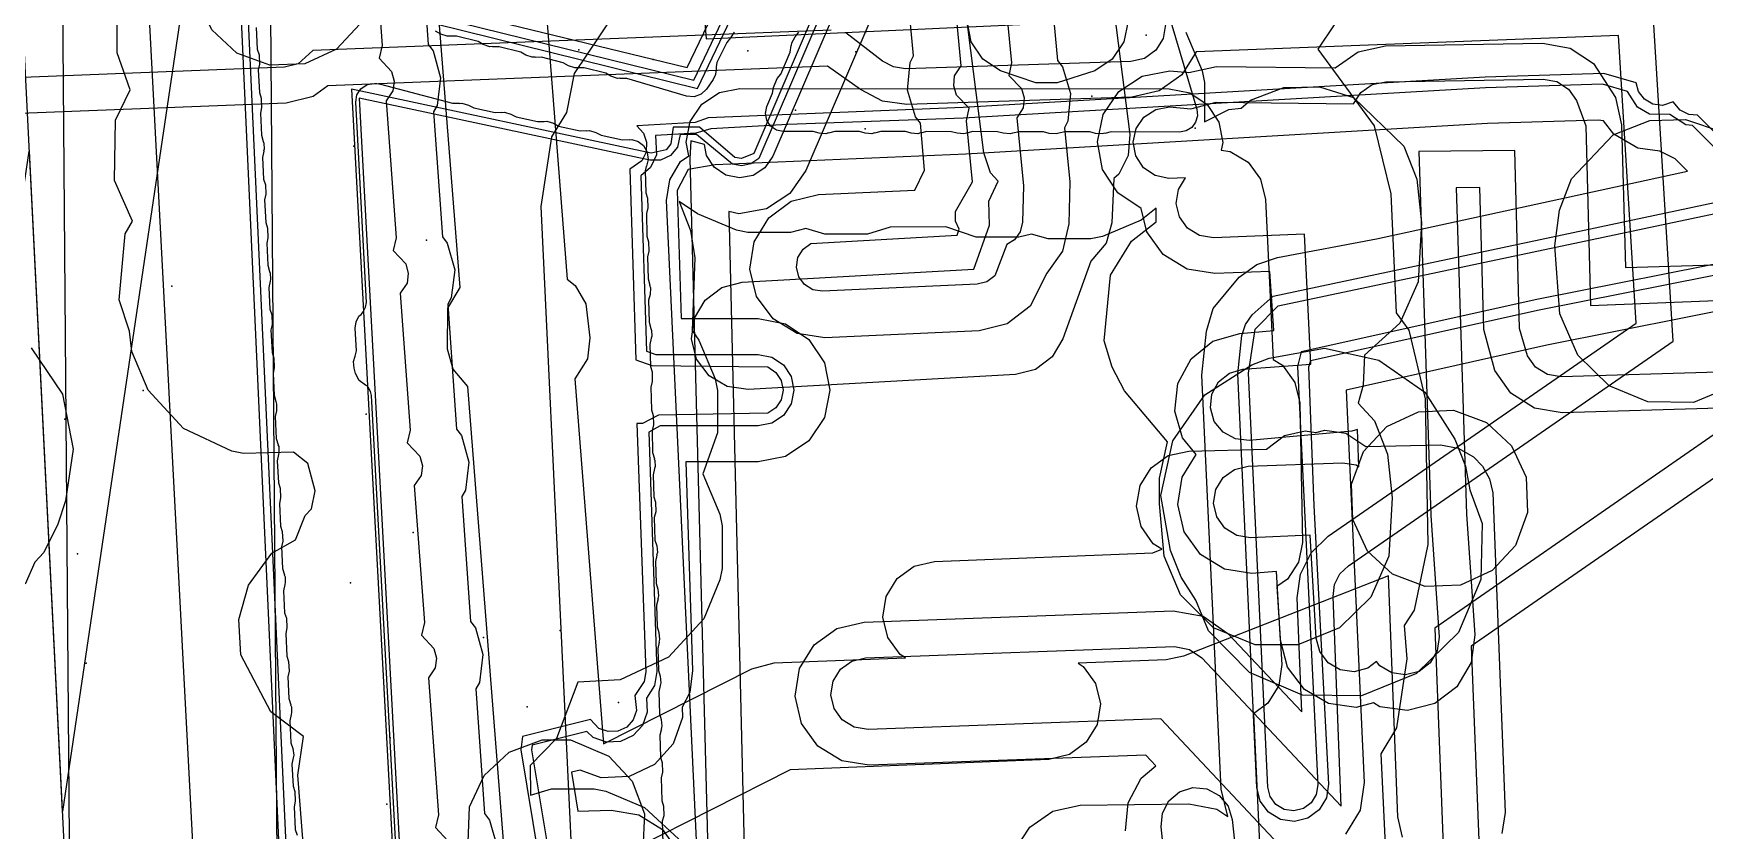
# Model space of a CAD drawing. Header units: metres. Extents: x -3943 to -3664, y 4962 to 6622.
# Drawn here: x -3871.39 to -3824.73, y 6127.74 to 6149.99 of the extents above; entities that cross this region are included whole.
import ezdxf

# ---------------------------------------------------------------- set-up
doc = ezdxf.new("R2010")
doc.units = ezdxf.units.M
for name, color, linetype in [('AI_GREENING_EXCLUSIONS', 1, 'Continuous'), ('AI_GREENING_LAWN', 82, 'Continuous'), ('AI_GREENING_REJECTED', 6, 'Continuous')]:
    doc.layers.add(name, color=color, linetype=linetype)

msp = doc.modelspace()

# ---------------------------------------------------------------- linework, layer by layer
at = {"layer": 'AI_GREENING_EXCLUSIONS'}
for points in [[(-3865.849, 6294.142), (-3864.477, 6112.147)], [(-3876.185, 6108.241), (-3870.611, 6109.159), (-3870.237, 6109.936), (-3870.897, 6193.069)], [(-3863.547, 6105.793), (-3865.58, 6150.374), (-3868.687, 6151.144), (-3868.955, 6151.277), (-3869.144, 6151.51), (-3869.218, 6151.8), (-3869.256, 6152.943), (-3869.217, 6153.197), (-3868.89, 6153.582), (-3868.388, 6153.646), (-3868.388, 6153.646), (-3865.709, 6152.982), (-3866.171, 6162.117), (-3869.545, 6164.179), (-3869.78, 6164.417), (-3869.878, 6164.737), (-3869.991, 6166.747), (-3869.828, 6167.236), (-3869.623, 6167.402), (-3869.11, 6167.462), (-3866.354, 6165.469), (-3867.676, 6187.632)], [(-3863.346, 6105.766), (-3865.387, 6150.533), (-3868.831, 6151.433), (-3869.018, 6151.807), (-3869.056, 6152.95), (-3868.937, 6153.291), (-3868.794, 6153.406), (-3868.436, 6153.452), (-3865.496, 6152.723), (-3865.496, 6152.723), (-3865.976, 6162.233), (-3869.44, 6164.35), (-3869.609, 6164.52), (-3869.679, 6164.748), (-3869.791, 6166.758), (-3869.766, 6166.944), (-3869.529, 6167.226), (-3869.162, 6167.269), (-3866.128, 6165.052), (-3867.476, 6187.643)], [(-3843.001, 6164.595), (-3840.775, 6147.175), (-3840.815, 6146.59), (-3841.077, 6146.066), (-3841.219, 6145.943), (-3841.276, 6144.702), (-3841.431, 6144.138), (-3841.865, 6143.633), (-3842.64, 6141.463), (-3842.939, 6140.963), (-3843.405, 6140.614), (-3843.969, 6140.469), (-3851.432, 6140.051), (-3852.012, 6140.132), (-3852.516, 6140.43), (-3852.868, 6140.897), (-3853.014, 6141.464), (-3852.932, 6142.044), (-3852.635, 6142.548), (-3852.167, 6142.9), (-3851.6, 6143.046), (-3845.131, 6143.409), (-3844.69, 6144.642), (-3844.707, 6145.307), (-3844.453, 6145.865), (-3844.661, 6146.104), (-3844.846, 6146.659), (-3845.786, 6154.072)], [(-3862.633, 6150.88), (-3852.84, 6148.453), (-3848.915, 6156.677)], [(-3862.439, 6151.038), (-3852.95, 6148.686), (-3849.122, 6156.709)], [(-3861.844, 6151.161), (-3853.129, 6149.04), (-3849.431, 6156.757)], [(-3847.125, 6156.33), (-3851.274, 6146.646), (-3851.615, 6146.499), (-3851.802, 6146.53), (-3852.791, 6147.377), (-3853.521, 6147.375), (-3853.585, 6146.911), (-3853.723, 6146.744), (-3854.134, 6146.65), (-3862.505, 6148.439), (-3860.152, 6104.819)], [(-3846.941, 6156.252), (-3851.132, 6146.505), (-3851.351, 6146.356), (-3851.61, 6146.299), (-3851.871, 6146.342), (-3852.868, 6147.176), (-3853.328, 6147.175), (-3853.407, 6146.819), (-3853.6, 6146.586), (-3853.874, 6146.457), (-3854.176, 6146.454), (-3862.292, 6148.188), (-3859.96, 6104.981)], [(-3846.655, 6156.08), (-3850.742, 6146.563), (-3850.963, 6146.242), (-3851.29, 6146.029), (-3851.674, 6145.958), (-3852.056, 6146.039), (-3852.377, 6146.26), (-3852.59, 6146.587), (-3852.647, 6146.896), (-3853.026, 6146.996), (-3853.063, 6146.502), (-3852.396, 6121.043)], [(-3845.736, 6155.686), (-3849.823, 6146.169), (-3850.265, 6145.526), (-3850.92, 6145.101), (-3851.687, 6144.958), (-3851.974, 6145.019), (-3851.397, 6121.069)], [(-3857.185, 6113.701), (-3859.258, 6140.133), (-3859.668, 6140.619), (-3859.826, 6141.182), (-3859.817, 6142.319), (-3859.475, 6142.898), (-3860.438, 6155.192)], [(-3857.315, 6153.734), (-3856.484, 6143.134), (-3856.256, 6142.957), (-3855.967, 6142.448), (-3855.848, 6141.494), (-3855.917, 6140.913), (-3856.266, 6140.352), (-3855.468, 6130.157), (-3851.324, 6132.256), (-3850.706, 6132.417), (-3847.039, 6132.563), (-3847.186, 6132.653), (-3847.53, 6133.126), (-3847.667, 6133.695), (-3847.576, 6134.273), (-3847.271, 6134.772), (-3846.797, 6135.117), (-3846.228, 6135.253), (-3840.128, 6135.496), (-3839.879, 6135.593), (-3840.122, 6135.747), (-3840.46, 6136.225), (-3840.589, 6136.796), (-3840.489, 6137.373), (-3840.176, 6137.867), (-3839.698, 6138.205), (-3839.127, 6138.334), (-3836.958, 6138.389), (-3836.451, 6138.772), (-3835.88, 6138.9), (-3835.579, 6138.848), (-3835.324, 6138.914), (-3834.745, 6138.831), (-3834.185, 6138.459), (-3832.097, 6138.511), (-3831.606, 6138.418), (-3831.179, 6138.174), (-3830.927, 6137.911), (-3830.73, 6137.557), (-3830.635, 6137.163), (-3830.293, 6128.237), (-3830.385, 6127.659)], [(-3861.932, 6153.481), (-3861.651, 6149.657), (-3861.734, 6149.299), (-3861.386, 6148.928), (-3861.313, 6148.664), (-3861.347, 6148.393), (-3861.538, 6148.111), (-3861.258, 6144.287), (-3861.341, 6143.929), (-3860.992, 6143.558), (-3860.919, 6143.294), (-3860.953, 6143.023), (-3861.144, 6142.741), (-3860.864, 6138.917), (-3860.947, 6138.559), (-3860.598, 6138.188), (-3860.526, 6137.924), (-3860.559, 6137.653), (-3860.751, 6137.371), (-3860.47, 6133.547), (-3860.553, 6133.189), (-3860.205, 6132.818), (-3860.132, 6132.554), (-3860.165, 6132.283), (-3860.357, 6132.001), (-3860.077, 6128.177), (-3860.16, 6127.819), (-3859.811, 6127.448)], [(-3860.606, 6153.178), (-3860.363, 6149.689), (-3860.224, 6149.512), (-3860.016, 6148.759), (-3860.112, 6147.985), (-3860.212, 6147.808), (-3859.969, 6144.319), (-3859.831, 6144.142), (-3859.623, 6143.389), (-3859.719, 6142.615), (-3859.819, 6142.438), (-3859.575, 6138.949), (-3859.437, 6138.772), (-3859.229, 6138.019), (-3859.325, 6137.245), (-3859.425, 6137.068), (-3859.182, 6133.579), (-3859.043, 6133.402), (-3858.835, 6132.649), (-3858.931, 6131.875), (-3859.031, 6131.698), (-3858.788, 6128.209), (-3858.649, 6128.032), (-3858.442, 6127.279)], [(-3843.117, 6152.734), (-3842.793, 6149.239), (-3842.65, 6149.064), (-3842.425, 6148.317), (-3842.504, 6147.54), (-3842.6, 6147.362), (-3842.449, 6145.852), (-3842.475, 6144.675), (-3842.654, 6143.916), (-3843.093, 6143.305), (-3843.557, 6142.38), (-3844.198, 6141.888), (-3844.981, 6141.69), (-3849.292, 6141.499), (-3850.064, 6141.617), (-3850.731, 6142.022), (-3851.193, 6142.651), (-3851.379, 6143.408), (-3851.261, 6144.18), (-3850.856, 6144.847), (-3850.227, 6145.309), (-3849.47, 6145.495), (-3846.776, 6145.614), (-3846.504, 6146.176), (-3846.618, 6147.489), (-3846.618, 6147.489), (-3846.761, 6147.663), (-3846.985, 6148.41), (-3846.907, 6149.187), (-3846.811, 6149.366), (-3847.135, 6152.861)], [(-3844.449, 6153.007), (-3844.08, 6149.177), (-3844.155, 6148.817), (-3843.798, 6148.454), (-3843.719, 6148.192), (-3843.747, 6147.921), (-3843.932, 6147.634), (-3843.744, 6145.739), (-3843.774, 6144.721), (-3843.837, 6144.455), (-3843.997, 6144.233), (-3844.204, 6144.105), (-3844.54, 6143.23), (-3844.765, 6143.058), (-3845.039, 6142.989), (-3849.35, 6142.798), (-3849.62, 6142.839), (-3849.854, 6142.981), (-3850.015, 6143.201), (-3850.08, 6143.466), (-3850.039, 6143.736), (-3849.897, 6143.97), (-3849.677, 6144.131), (-3845.59, 6144.366), (-3845.539, 6144.526), (-3845.636, 6144.751), (-3845.636, 6144.751), (-3845.639, 6145.024), (-3845.167, 6145.848), (-3845.33, 6147.55), (-3845.256, 6147.91), (-3845.613, 6148.273), (-3845.691, 6148.535), (-3845.664, 6148.807), (-3845.479, 6149.093), (-3845.847, 6152.922)], [(-3852.769, 6151.9), (-3852.603, 6149.841), (-3843.434, 6150.264)], [(-3834.578, 6150.975), (-3835.524, 6149.558), (-3833.954, 6147.412), (-3833.485, 6145.518), (-3833.335, 6142.194), (-3832.982, 6141.709), (-3832.531, 6139.795), (-3832.453, 6135.729), (-3832.831, 6133.891), (-3833.115, 6133.459), (-3833.034, 6132.532), (-3833.325, 6130.603), (-3833.762, 6129.879), (-3833.563, 6125.579)], [(-3863.857, 6127.382), (-3864.002, 6129.282), (-3863.841, 6130.366), (-3864.755, 6131.056), (-3865.597, 6132.641), (-3865.651, 6133.634), (-3865.378, 6134.591), (-3864.727, 6135.486), (-3864.069, 6135.853), (-3863.8, 6136.534), (-3863.622, 6136.722), (-3863.519, 6137.225), (-3863.722, 6137.988), (-3864.122, 6138.307), (-3865.525, 6138.264), (-3865.847, 6138.329), (-3867.194, 6138.959), (-3868.182, 6140.033), (-3868.635, 6141.117), (-3868.7, 6141.677), (-3868.99, 6142.554), (-3868.823, 6144.396), (-3868.617, 6144.753), (-3869.12, 6145.891), (-3869.092, 6147.576), (-3868.689, 6148.415), (-3869.052, 6149.451), (-3869.052, 6150.638)], [(-3856.114, 6121.971), (-3857.205, 6145.163), (-3856.911, 6147.105), (-3856.496, 6147.787), (-3856.279, 6148.876), (-3855.193, 6150.497)], [(-3834.751, 6125.369), (-3839.908, 6130.857), (-3848.083, 6130.561), (-3848.468, 6130.624), (-3848.801, 6130.829), (-3849.029, 6131.145), (-3849.119, 6131.525), (-3849.056, 6131.91), (-3848.852, 6132.242), (-3848.535, 6132.47), (-3848.155, 6132.56), (-3839.526, 6132.872), (-3839.109, 6132.797), (-3838.761, 6132.557), (-3834.87, 6128.416), (-3835.097, 6134.272), (-3835.055, 6134.603), (-3834.906, 6134.901), (-3834.667, 6135.133), (-3825.605, 6141.404), (-3826.179, 6150.848)], [(-3849.109, 6150.081), (-3863.588, 6149.517), (-3863.993, 6149.142), (-3864.372, 6149.051), (-3879.469, 6148.461)], [(-3839.206, 6150.031), (-3838.752, 6148.948), (-3838.687, 6148.625), (-3838.687, 6147.53), (-3838.008, 6147.87), (-3837.663, 6147.906), (-3837.406, 6148.13), (-3836.475, 6148.48), (-3835.481, 6148.507), (-3834.532, 6148.207), (-3833.121, 6146.85), (-3832.76, 6145.921), (-3832.627, 6144.704), (-3832.726, 6143.055), (-3833.234, 6141.906), (-3834.224, 6141.007), (-3834.261, 6140.174), (-3834.399, 6139.672), (-3833.943, 6139.175), (-3833.582, 6138.246), (-3833.449, 6137.029), (-3833.543, 6135.403), (-3834.041, 6134.252), (-3834.918, 6133.397), (-3836.083, 6132.927), (-3837.271, 6132.927), (-3838.436, 6133.397), (-3839.358, 6134.319), (-3839.811, 6135.403), (-3839.944, 6136.856), (-3839.943, 6137.574), (-3839.721, 6138.593), (-3840.925, 6140.019), (-3841.266, 6140.672), (-3841.488, 6141.409), (-3841.314, 6143.249), (-3840.731, 6144.191), (-3840.037, 6144.736), (-3840.041, 6145.111), (-3840.457, 6144.781), (-3841.54, 6144.328), (-3841.863, 6144.263), (-3843.05, 6144.263), (-3843.516, 6144.388), (-3843.874, 6144.308), (-3845.061, 6144.308), (-3845.907, 6144.592), (-3847.461, 6144.588), (-3848.099, 6144.39), (-3849.287, 6144.39), (-3849.823, 6144.545), (-3850.25, 6144.436), (-3851.438, 6144.436), (-3851.76, 6144.501), (-3852.843, 6144.954), (-3853.353, 6145.305), (-3853.042, 6144.494), (-3852.921, 6143.724), (-3852.993, 6141.701), (-3852.808, 6141.431), (-3852.355, 6140.348), (-3852.29, 6140.025), (-3852.29, 6138.838), (-3852.699, 6137.693), (-3852.217, 6136.567), (-3852.152, 6136.244), (-3852.152, 6135.057), (-3852.217, 6134.734), (-3852.671, 6133.651), (-3853.658, 6132.577), (-3855.005, 6131.947), (-3856.186, 6131.881), (-3856.783, 6130.311), (-3857.517, 6129.555), (-3857.51, 6128.721), (-3856.917, 6128.899), (-3855.73, 6128.899), (-3855.407, 6128.834), (-3854.324, 6128.381), (-3853.25, 6127.393)], [(-3839.778, 6150.242), (-3839.842, 6149.857), (-3840.048, 6149.525), (-3840.365, 6149.298), (-3840.745, 6149.21), (-3847.033, 6149.01), (-3847.373, 6149.058), (-3847.677, 6149.219), (-3848.7, 6150.011)], [(-3840.895, 6127.732), (-3840.824, 6128.509), (-3840.461, 6129.2), (-3840.047, 6129.544), (-3840.325, 6129.841), (-3848.047, 6129.562), (-3848.818, 6129.687), (-3849.482, 6130.096), (-3849.938, 6130.729), (-3850.118, 6131.489), (-3849.994, 6132.259), (-3849.584, 6132.923), (-3848.951, 6133.38), (-3848.192, 6133.559), (-3839.562, 6133.871), (-3838.729, 6133.722), (-3838.032, 6133.242), (-3835.973, 6131.05), (-3836.097, 6134.233), (-3836.011, 6134.894), (-3835.713, 6135.49), (-3835.236, 6135.956), (-3826.638, 6141.906), (-3827.125, 6149.938), (-3838.922, 6149.478), (-3839.319, 6148.841), (-3839.953, 6148.387), (-3840.714, 6148.211), (-3847.001, 6148.011), (-3847.682, 6148.107), (-3848.29, 6148.428), (-3849.21, 6149.076), (-3863.163, 6148.532), (-3863.574, 6148.233), (-3864.333, 6148.051), (-3879.43, 6147.462)], [(-3824.314, 6139.535), (-3828.701, 6139.405), (-3829.471, 6139.535), (-3830.132, 6139.949), (-3830.584, 6140.585), (-3830.891, 6141.726), (-3830.997, 6145.69), (-3831.664, 6145.679), (-3831.373, 6136.567), (-3831.136, 6133.199), (-3831.243, 6132.426), (-3831.638, 6131.753), (-3832.261, 6131.282), (-3833.016, 6131.086), (-3833.789, 6131.193), (-3833.971, 6131.3), (-3834.45, 6131.175), (-3835.223, 6131.281), (-3835.897, 6131.675), (-3836.368, 6132.296), (-3836.566, 6133.051), (-3836.682, 6134.973), (-3837.363, 6134.912), (-3838.134, 6135.037), (-3838.798, 6135.446), (-3839.255, 6136.079), (-3839.435, 6136.838), (-3839.31, 6137.609), (-3838.925, 6138.233), (-3839.301, 6138.7), (-3839.52, 6139.449), (-3839.436, 6140.224), (-3839.062, 6140.909), (-3838.454, 6141.399), (-3837.705, 6141.618), (-3836.754, 6141.703), (-3836.862, 6143.348), (-3838.402, 6143.289), (-3839.173, 6143.411), (-3839.838, 6143.819), (-3840.297, 6144.451), (-3840.297, 6144.451), (-3840.453, 6145.105), (-3841.104, 6145.545), (-3841.532, 6146.198), (-3841.677, 6146.965), (-3841.518, 6147.729), (-3841.078, 6148.374), (-3840.425, 6148.801), (-3839.659, 6148.946), (-3839.129, 6148.906), (-3838.35, 6149.072), (-3835.045, 6149.032), (-3835.042, 6149.037), (-3834.4, 6149.481), (-3833.637, 6149.646), (-3829.249, 6149.72), (-3828.481, 6149.581), (-3827.825, 6149.158), (-3827.214, 6148.203), (-3827.042, 6147.441), (-3826.936, 6143.459), (-3824.431, 6143.533)], [(-3823.629, 6146.412), (-3824.921, 6147.711), (-3825.165, 6147.73), (-3825.409, 6147.853), (-3825.598, 6148.082), (-3825.896, 6147.985), (-3826.166, 6148.021), (-3826.403, 6148.158), (-3826.569, 6148.375), (-3826.634, 6148.618), (-3827.538, 6148.878), (-3830.856, 6148.775), (-3845.431, 6147.924), (-3852.546, 6147.642), (-3852.905, 6147.506), (-3854.538, 6147.417), (-3854.355, 6147.212), (-3854.265, 6146.954), (-3854.281, 6146.682), (-3854.4, 6146.436), (-3854.735, 6146.209), (-3854.564, 6140.88), (-3854.124, 6140.723), (-3850.883, 6140.681), (-3850.656, 6140.529), (-3850.504, 6140.302), (-3850.451, 6140.034), (-3850.504, 6139.766), (-3850.656, 6139.539), (-3850.883, 6139.387), (-3853.934, 6139.334), (-3854.382, 6139.1), (-3854.539, 6139.1), (-3854.284, 6132.167), (-3854.329, 6131.898), (-3854.595, 6131.509), (-3854.545, 6131.087), (-3854.637, 6130.83), (-3854.821, 6130.628), (-3855.068, 6130.512), (-3855.341, 6130.499), (-3855.598, 6130.591), (-3855.829, 6130.838), (-3857.728, 6130.366), (-3857.781, 6129.989), (-3857.273, 6126.949)], [(-3824.343, 6140.534), (-3828.731, 6140.405), (-3829.115, 6140.47), (-3829.446, 6140.677), (-3829.672, 6140.995), (-3829.892, 6141.752), (-3830.024, 6146.727), (-3832.703, 6146.694), (-3832.372, 6136.53), (-3832.134, 6133.14), (-3832.188, 6132.754), (-3832.385, 6132.418), (-3832.696, 6132.182), (-3833.074, 6132.084), (-3833.461, 6132.138), (-3833.797, 6132.335), (-3833.889, 6132.457), (-3834.132, 6132.272), (-3834.51, 6132.173), (-3834.896, 6132.226), (-3835.233, 6132.423), (-3835.469, 6132.734), (-3835.568, 6133.111), (-3835.741, 6135.987), (-3837.4, 6135.912), (-3837.785, 6135.974), (-3838.117, 6136.179), (-3838.345, 6136.495), (-3838.435, 6136.875), (-3838.373, 6137.26), (-3838.168, 6137.592), (-3837.852, 6137.82), (-3837.472, 6137.91), (-3837.472, 6137.91), (-3834.836, 6138.006), (-3834.457, 6137.946), (-3834.375, 6137.897), (-3834.414, 6138.932), (-3834.577, 6138.885), (-3837.439, 6138.63), (-3837.827, 6138.672), (-3838.17, 6138.859), (-3838.414, 6139.163), (-3838.524, 6139.537), (-3838.482, 6139.925), (-3838.295, 6140.268), (-3837.991, 6140.512), (-3837.617, 6140.622), (-3835.716, 6140.758), (-3835.899, 6144.386), (-3838.441, 6144.288), (-3838.827, 6144.349), (-3839.159, 6144.553), (-3839.388, 6144.869), (-3839.479, 6145.248), (-3839.418, 6145.634), (-3839.214, 6145.966), (-3839.686, 6145.947), (-3840.068, 6146.026), (-3840.391, 6146.246), (-3840.605, 6146.572), (-3840.677, 6146.956), (-3840.597, 6147.338), (-3840.378, 6147.66), (-3840.051, 6147.874), (-3839.668, 6147.946), (-3839.067, 6147.891), (-3838.362, 6148.072), (-3834.526, 6148.026), (-3834.323, 6148.342), (-3834.002, 6148.564), (-3833.621, 6148.646), (-3829.232, 6148.72), (-3828.848, 6148.65), (-3828.52, 6148.439), (-3828.298, 6148.118), (-3828.041, 6147.415), (-3827.908, 6142.399), (-3824.402, 6142.533)], [(-3823.842, 6146.2), (-3825.062, 6147.426), (-3825.246, 6147.441), (-3825.694, 6147.735), (-3826.263, 6147.737), (-3826.601, 6147.933), (-3826.873, 6148.375), (-3827.575, 6148.577), (-3830.84, 6148.476), (-3845.417, 6147.625), (-3850.325, 6147.451), (-3852.476, 6147.334), (-3852.888, 6147.207), (-3854.02, 6147.144), (-3853.991, 6146.606), (-3854.161, 6146.255), (-3854.429, 6146.017), (-3854.272, 6141.127), (-3854.004, 6141.026), (-3851.151, 6141.034), (-3850.768, 6140.958), (-3850.444, 6140.741), (-3850.227, 6140.416), (-3850.151, 6140.034), (-3850.227, 6139.651), (-3850.444, 6139.327), (-3850.768, 6139.11), (-3851.151, 6139.034), (-3853.885, 6139.034), (-3854.199, 6138.858), (-3853.984, 6132.177), (-3854.048, 6131.792), (-3854.268, 6131.438), (-3854.248, 6131.042), (-3854.38, 6130.675), (-3854.643, 6130.387), (-3854.996, 6130.22), (-3855.385, 6130.202), (-3855.753, 6130.334), (-3855.937, 6130.502), (-3857.459, 6130.124), (-3857.477, 6129.993), (-3857.02, 6127.256)], [(-3852.552, 6120.723), (-3853.709, 6145.328), (-3853.621, 6145.91), (-3853.315, 6146.414), (-3853.086, 6146.58), (-3853.161, 6146.959), (-3853.046, 6147.533), (-3852.721, 6148.02), (-3852.234, 6148.344), (-3851.66, 6148.458), (-3839.676, 6148.446), (-3839.102, 6148.332), (-3838.615, 6148.006), (-3838.291, 6147.519), (-3838.177, 6146.945), (-3838.219, 6146.735), (-3837.971, 6146.698), (-3837.47, 6146.396), (-3837.122, 6145.925), (-3836.982, 6145.356), (-3836.775, 6140.889), (-3836.511, 6140.728), (-3836.164, 6140.251), (-3836.029, 6139.677), (-3835.952, 6135.779), (-3836.066, 6135.228), (-3836.375, 6134.757), (-3836.672, 6134.548), (-3836.53, 6132.37), (-3836.617, 6131.791), (-3836.92, 6131.29), (-3837.317, 6130.997), (-3837.001, 6124.158)], [(-3843.989, 6127.181), (-3843.565, 6127.836), (-3842.922, 6128.279), (-3842.159, 6128.443), (-3839.125, 6128.486), (-3838.342, 6128.339), (-3838.034, 6128.134), (-3838.223, 6128.893), (-3838.761, 6140.448), (-3838.634, 6141.683), (-3838.445, 6142.312), (-3837.72, 6143.186), (-3837.228, 6143.546), (-3836.651, 6143.74), (-3833.885, 6144.26), (-3825.198, 6146.145), (-3825.542, 6146.491), (-3825.972, 6146.71), (-3826.585, 6146.791), (-3827.261, 6147.182), (-3827.549, 6147.557), (-3827.7, 6147.572), (-3830.786, 6147.477), (-3845.35, 6146.627), (-3852.352, 6146.323), (-3853.101, 6146.193), (-3853.415, 6145.606), (-3853.3, 6142.034), (-3851.151, 6142.034), (-3850.385, 6141.882), (-3849.737, 6141.448), (-3849.303, 6140.799), (-3849.151, 6140.034), (-3849.303, 6139.268), (-3849.737, 6138.62), (-3850.385, 6138.186), (-3851.151, 6138.034), (-3853.172, 6138.034), (-3852.985, 6132.209), (-3853.062, 6131.59), (-3853.273, 6131.181), (-3853.259, 6130.894), (-3853.523, 6130.159), (-3854.049, 6129.582), (-3854.755, 6129.25), (-3855.534, 6129.213), (-3856.123, 6129.425), (-3856.359, 6129.366), (-3856.186, 6128.282), (-3855.257, 6128.31), (-3854.487, 6128.181), (-3853.825, 6127.768), (-3853.372, 6127.132)], [(-3823.434, 6143.443), (-3829.342, 6142.272), (-3835.726, 6140.856), (-3835.786, 6140.678), (-3835.638, 6136.816), (-3835.226, 6129.032), (-3835.284, 6128.647), (-3835.486, 6128.312), (-3835.8, 6128.081), (-3836.178, 6127.987), (-3836.564, 6128.045), (-3836.898, 6128.247), (-3837.13, 6128.561), (-3837.224, 6128.939), (-3837.762, 6140.494), (-3837.642, 6141.556), (-3837.547, 6141.87), (-3837.356, 6142.137), (-3837.356, 6142.137), (-3836.768, 6142.658), (-3823.833, 6145.403)], [(-3823.494, 6143.737), (-3829.405, 6142.565), (-3835.986, 6141.102), (-3836.092, 6140.69), (-3835.526, 6129.018), (-3835.566, 6128.748), (-3835.707, 6128.515), (-3835.927, 6128.352), (-3836.192, 6128.287), (-3836.462, 6128.327), (-3836.696, 6128.469), (-3836.858, 6128.688), (-3836.924, 6128.953), (-3837.462, 6140.508), (-3837.278, 6141.738), (-3836.63, 6142.391), (-3823.773, 6145.109)], [(-3823.234, 6142.463), (-3829.131, 6141.294), (-3834.737, 6140.036), (-3834.227, 6129.079), (-3834.344, 6128.307), (-3834.747, 6127.639)], [(-3871.446, 6141.215), (-3870.578, 6139.918), (-3870.274, 6138.387), (-3870.495, 6136.946), (-3870.707, 6136.291), (-3871.1, 6135.501), (-3871.349, 6135.234), (-3871.621, 6134.621)], [(-3823.178, 6139.679), (-3832.261, 6133.393), (-3831.798, 6121.487)], [(-3822.609, 6138.857), (-3831.241, 6132.883), (-3830.984, 6126.286)], [(-3833.155, 6127.554), (-3833.29, 6128.124), (-3833.546, 6134.846), (-3839.271, 6132.61), (-3839.757, 6132.508), (-3842.22, 6132.41), (-3842.073, 6132.321), (-3841.729, 6131.847), (-3841.592, 6131.278), (-3841.683, 6130.7), (-3841.989, 6130.201), (-3842.462, 6129.857), (-3843.031, 6129.72), (-3850.26, 6129.432), (-3854.591, 6127.238)], [(-3859.248, 6127.411), (-3859.209, 6128.397), (-3858.8, 6129.279), (-3858.101, 6129.926), (-3857.184, 6130.267), (-3856.392, 6130.267), (-3855.316, 6129.819), (-3854.669, 6129.12), (-3854.328, 6128.203), (-3854.367, 6127.217)], [(-3839.299, 6122.123), (-3839.901, 6127.837), (-3839.865, 6128.225), (-3839.683, 6128.571), (-3839.383, 6128.82), (-3839.011, 6128.936), (-3838.622, 6128.9), (-3838.277, 6128.719), (-3838.027, 6128.419), (-3837.912, 6128.046), (-3837.593, 6125.021)]]:
    msp.add_lwpolyline(points, dxfattribs=at)
for points in [[(-3832.63, 6170.226), (-3865.587, 6161.895), (-3870.573, 6128.27), (-3872.178, 6160.229), (-3872.579, 6168.219), (-3832.63, 6170.226)], [(-3863.998, 6154.024), (-3863.081, 6153.683), (-3862.382, 6153.036), (-3861.973, 6152.154), (-3861.934, 6151.168), (-3862.275, 6150.251), (-3862.922, 6149.552), (-3863.804, 6149.143), (-3864.79, 6149.104), (-3865.707, 6149.445), (-3866.406, 6150.092), (-3866.815, 6150.974), (-3866.854, 6151.96), (-3866.513, 6152.877), (-3865.866, 6153.576), (-3864.984, 6153.985), (-3863.998, 6154.024)], [(-3844.388, 6151.723), (-3843.394, 6152.053), (-3842.703, 6152.034), (-3841.749, 6151.723), (-3841.262, 6151.398), (-3840.937, 6150.911), (-3840.823, 6150.337), (-3840.937, 6149.763), (-3841.262, 6149.276), (-3841.749, 6148.951), (-3842.8, 6148.613), (-3843.394, 6148.613), (-3844.388, 6148.951), (-3844.875, 6149.276), (-3845.2, 6149.763), (-3845.314, 6150.337), (-3845.2, 6150.911), (-3844.875, 6151.398), (-3844.388, 6151.723)], [(-3824.207, 6147.241), (-3822.983, 6146.082), (-3822.597, 6145.226), (-3822.442, 6144.507), (-3822.403, 6143.79), (-3822.48, 6142.245), (-3822.95, 6141.08), (-3823.805, 6140.203), (-3825.037, 6139.688), (-3826.306, 6139.705), (-3827.39, 6140.158), (-3828.267, 6141.013), (-3828.765, 6142.164), (-3828.91, 6144.064), (-3828.78, 6145.062), (-3828.441, 6145.937), (-3827.281, 6147.159), (-3826.251, 6147.566), (-3825.257, 6147.593), (-3824.207, 6147.241)], [(-3876.499, 6113.086), (-3871.504, 6146.711), (-3869.87, 6114.002), (-3869.801, 6114.429), (-3869.508, 6106.761), (-3861.518, 6107.16), (-3829.558, 6108.757), (-3862.517, 6100.435), (-3866.364, 6074.531), (-3828.301, 6075.988), (-3861.355, 6068.051), (-3866.742, 6034.488), (-3867.966, 6066.464), (-3868.272, 6074.458), (-3908.243, 6072.929), (-3875.188, 6080.865), (-3871.044, 6106.684), (-3877.498, 6106.361), (-3909.458, 6104.764), (-3876.499, 6113.086)], [(-3839.573, 6138.622), (-3838.681, 6139.902), (-3837.366, 6140.743), (-3836.878, 6140.929), (-3835.342, 6141.203), (-3833.817, 6140.869), (-3832.537, 6139.976), (-3831.696, 6138.662), (-3831.402, 6137.911), (-3831.284, 6137.249), (-3830.933, 6136.31), (-3830.97, 6134.745), (-3831.599, 6133.27), (-3832.767, 6132.118), (-3834.308, 6131.498), (-3835.952, 6131.521), (-3837.427, 6132.15), (-3838.579, 6133.318), (-3838.929, 6134.17), (-3839.341, 6134.814), (-3839.634, 6135.561), (-3839.908, 6137.097), (-3839.573, 6138.622)], [(-3831.731, 6139.471), (-3830.814, 6139.13), (-3830.115, 6138.483), (-3829.706, 6137.601), (-3829.667, 6136.615), (-3830.008, 6135.698), (-3830.655, 6134.999), (-3831.537, 6134.59), (-3832.523, 6134.551), (-3833.44, 6134.892), (-3834.139, 6135.539), (-3834.548, 6136.421), (-3834.587, 6137.407), (-3834.246, 6138.324), (-3833.599, 6139.023), (-3832.717, 6139.432), (-3831.731, 6139.471)]]:
    msp.add_lwpolyline(points, close=True, dxfattribs=at)
at = {"layer": 'AI_GREENING_LAWN'}
for points in [[(-3840.195, 6152.24), (-3838.904, 6147.882), (-3838.885, 6147.698), (-3838.935, 6147.52), (-3839.046, 6147.371), (-3839.203, 6147.274), (-3839.385, 6147.24), (-3841.294, 6147.248), (-3841.471, 6147.204), (-3841.473, 6147.21), (-3841.546, 6147.187), (-3841.735, 6147.203), (-3841.894, 6147.247), (-3842.58, 6147.249), (-3842.757, 6147.205), (-3842.759, 6147.211), (-3842.832, 6147.188), (-3843.021, 6147.204), (-3843.18, 6147.249), (-3843.866, 6147.25), (-3844.043, 6147.206), (-3844.045, 6147.212), (-3844.118, 6147.19), (-3844.307, 6147.205), (-3844.466, 6147.25), (-3845.152, 6147.252), (-3845.329, 6147.207), (-3845.331, 6147.214), (-3845.404, 6147.191), (-3845.593, 6147.206), (-3845.752, 6147.251), (-3846.438, 6147.253), (-3846.615, 6147.209), (-3846.617, 6147.215), (-3846.69, 6147.192), (-3846.879, 6147.208), (-3847.038, 6147.252), (-3847.724, 6147.254), (-3847.901, 6147.21), (-3847.903, 6147.216), (-3847.976, 6147.193), (-3848.165, 6147.209), (-3848.324, 6147.253), (-3849.01, 6147.255), (-3849.187, 6147.211), (-3849.189, 6147.217), (-3849.262, 6147.195), (-3849.451, 6147.21), (-3849.611, 6147.255), (-3850.45, 6147.257), (-3850.642, 6147.296), (-3850.805, 6147.405), (-3850.913, 6147.569), (-3850.949, 6147.762), (-3850.908, 6147.954), (-3850.748, 6148.328), (-3850.726, 6148.487), (-3850.62, 6148.734), (-3850.52, 6148.859), (-3850.254, 6149.475), (-3850.225, 6149.655), (-3850.218, 6149.654), (-3850.21, 6149.731), (-3850.121, 6149.899), (-3850.121, 6149.899), (-3850.018, 6150.027)], [(-3865.903, 6107.741), (-3868.163, 6150.762)], [(-3865.168, 6150.163), (-3865.137, 6149.552), (-3865.086, 6149.4), (-3865.073, 6149.132), (-3865.109, 6148.976), (-3865.078, 6148.342), (-3865.027, 6148.19), (-3865.015, 6147.922), (-3865.05, 6147.766), (-3865.021, 6147.155), (-3864.969, 6146.981), (-3864.971, 6146.98), (-3864.95, 6146.928), (-3864.943, 6146.765), (-3864.958, 6146.711), (-3864.955, 6146.711), (-3864.991, 6146.532), (-3864.96, 6145.922), (-3864.91, 6145.77), (-3864.897, 6145.502), (-3864.932, 6145.345), (-3864.901, 6144.712), (-3864.851, 6144.559), (-3864.838, 6144.291), (-3864.873, 6144.135), (-3864.845, 6143.525), (-3864.792, 6143.35), (-3864.794, 6143.349), (-3864.774, 6143.298), (-3864.766, 6143.134), (-3864.781, 6143.081), (-3864.779, 6143.08), (-3864.815, 6142.901), (-3864.784, 6142.291), (-3864.733, 6142.139), (-3864.72, 6141.871), (-3864.755, 6141.714), (-3864.725, 6141.081), (-3864.674, 6140.928), (-3864.661, 6140.661), (-3864.697, 6140.504), (-3864.668, 6139.894), (-3864.615, 6139.719), (-3864.622, 6139.717), (-3864.595, 6139.645), (-3864.601, 6139.455), (-3864.638, 6139.294), (-3864.609, 6138.684), (-3864.556, 6138.509), (-3864.559, 6138.508), (-3864.538, 6138.457), (-3864.53, 6138.293), (-3864.546, 6138.24), (-3864.543, 6138.239), (-3864.579, 6138.06), (-3864.548, 6137.45), (-3864.498, 6137.298), (-3864.485, 6137.03), (-3864.52, 6136.873), (-3864.489, 6136.24), (-3864.439, 6136.087), (-3864.426, 6135.82), (-3864.461, 6135.663), (-3864.433, 6135.053), (-3864.38, 6134.878), (-3864.382, 6134.878), (-3864.362, 6134.826), (-3864.354, 6134.663), (-3864.369, 6134.609), (-3864.367, 6134.609), (-3864.402, 6134.43), (-3864.372, 6133.819), (-3864.321, 6133.667), (-3864.308, 6133.4), (-3864.343, 6133.243), (-3864.313, 6132.609), (-3864.262, 6132.457), (-3864.249, 6132.189), (-3864.285, 6132.033), (-3864.256, 6131.422), (-3864.203, 6131.248), (-3864.206, 6131.247), (-3864.185, 6131.195), (-3864.177, 6131.032), (-3864.193, 6130.979), (-3864.19, 6130.978), (-3864.226, 6130.799), (-3864.195, 6130.189), (-3864.143, 6130.032), (-3864.119, 6129.843), (-3864.138, 6129.769), (-3864.132, 6129.768), (-3864.168, 6129.589), (-3864.137, 6128.979), (-3864.087, 6128.826), (-3864.074, 6128.559), (-3864.109, 6128.402), (-3864.079, 6127.769), (-3864.027, 6127.611)], [(-3851.823, 6150.032), (-3851.919, 6149.868), (-3852.028, 6149.744), (-3852.3, 6149.183), (-3852.324, 6149.064), (-3852.321, 6149.012), (-3852.341, 6148.851), (-3852.41, 6148.705), (-3852.596, 6148.437), (-3852.746, 6148.295), (-3852.942, 6148.226), (-3853.148, 6148.242), (-3854.817, 6148.734), (-3855.014, 6148.737), (-3855.014, 6148.743), (-3855.081, 6148.739), (-3855.261, 6148.8), (-3855.405, 6148.881), (-3856.01, 6149.032), (-3856.192, 6149.032), (-3856.192, 6149.038), (-3856.269, 6149.034), (-3856.449, 6149.094), (-3856.593, 6149.176), (-3857.198, 6149.327), (-3857.38, 6149.326), (-3857.381, 6149.333), (-3857.457, 6149.328), (-3857.637, 6149.389), (-3857.781, 6149.47), (-3858.386, 6149.621), (-3858.569, 6149.621), (-3858.569, 6149.627), (-3858.645, 6149.623), (-3858.826, 6149.683), (-3858.969, 6149.765), (-3859.574, 6149.916), (-3859.757, 6149.915), (-3859.757, 6149.922), (-3859.834, 6149.917), (-3860.014, 6149.978), (-3860.158, 6150.059)], [(-3860.226, 6108.024), (-3861.944, 6139.887), (-3861.974, 6139.992), (-3862.043, 6140.12), (-3862.076, 6140.159), (-3862.113, 6140.175), (-3862.29, 6140.307), (-3862.393, 6140.501), (-3862.433, 6140.647), (-3862.447, 6140.834), (-3862.4, 6140.987), (-3862.367, 6141.133), (-3862.401, 6141.765), (-3862.379, 6141.942), (-3862.297, 6142.099), (-3862.238, 6142.151), (-3862.181, 6142.225), (-3862.114, 6142.352), (-3862.085, 6142.48), (-3862.386, 6148.072), (-3862.354, 6148.276), (-3862.241, 6148.451), (-3862.068, 6148.564), (-3861.863, 6148.598), (-3861.796, 6148.595), (-3861.796, 6148.595), (-3861.691, 6148.578), (-3859.686, 6148.044), (-3859.486, 6148.046), (-3859.486, 6148.041), (-3859.422, 6148.047), (-3859.24, 6147.992), (-3859.093, 6147.915), (-3858.495, 6147.786), (-3858.312, 6147.793), (-3858.312, 6147.786), (-3858.236, 6147.793), (-3858.054, 6147.739), (-3857.907, 6147.662), (-3857.309, 6147.533), (-3857.126, 6147.539), (-3857.126, 6147.533), (-3857.05, 6147.54), (-3856.868, 6147.485), (-3856.721, 6147.409), (-3856.123, 6147.279), (-3855.94, 6147.286), (-3855.94, 6147.279), (-3855.864, 6147.286), (-3855.682, 6147.232), (-3855.535, 6147.155), (-3854.937, 6147.026), (-3854.754, 6147.032), (-3854.754, 6147.026), (-3854.68, 6147.033), (-3854.498, 6146.979), (-3854.35, 6146.862), (-3854.256, 6146.698), (-3854.247, 6146.673), (-3854.221, 6146.476), (-3854.273, 6146.285), (-3854.278, 6146.275), (-3854.304, 6146.158), (-3854.287, 6145.546), (-3854.24, 6145.393), (-3854.233, 6145.125), (-3854.272, 6144.969), (-3854.255, 6144.334), (-3854.208, 6144.18), (-3854.201, 6143.912), (-3854.24, 6143.757), (-3854.225, 6143.145), (-3854.176, 6142.969), (-3854.183, 6142.967), (-3854.158, 6142.894), (-3854.168, 6142.704), (-3854.209, 6142.544), (-3854.194, 6141.932), (-3854.145, 6141.756), (-3854.147, 6141.756), (-3854.128, 6141.704), (-3854.124, 6141.54), (-3854.14, 6141.487), (-3854.138, 6141.487), (-3854.177, 6141.308), (-3854.16, 6140.696), (-3854.113, 6140.543), (-3854.106, 6140.275), (-3854.145, 6140.119), (-3854.128, 6139.484), (-3854.081, 6139.331), (-3854.074, 6139.063), (-3854.113, 6138.907), (-3854.098, 6138.295), (-3854.049, 6138.119), (-3854.052, 6138.119), (-3854.033, 6138.067), (-3854.028, 6137.903), (-3854.045, 6137.85), (-3854.042, 6137.85), (-3854.082, 6137.671), (-3854.065, 6137.059), (-3854.018, 6136.906), (-3854.011, 6136.638), (-3854.05, 6136.482), (-3854.033, 6135.847), (-3853.984, 6135.689), (-3853.964, 6135.5), (-3853.985, 6135.426), (-3853.979, 6135.425), (-3854.019, 6135.246), (-3854.001, 6134.635), (-3853.953, 6134.477), (-3853.933, 6134.288), (-3853.954, 6134.214), (-3853.947, 6134.212), (-3853.987, 6134.034), (-3853.97, 6133.422), (-3853.921, 6133.264), (-3853.901, 6133.075), (-3853.922, 6133.002), (-3853.915, 6133), (-3853.955, 6132.822), (-3853.938, 6132.21), (-3853.889, 6132.052), (-3853.869, 6131.863), (-3853.89, 6131.789), (-3853.884, 6131.788), (-3853.923, 6131.609), (-3853.906, 6130.998), (-3853.858, 6130.84), (-3853.837, 6130.651), (-3853.858, 6130.577), (-3853.852, 6130.575), (-3853.892, 6130.397), (-3853.874, 6129.785), (-3853.827, 6129.632), (-3853.82, 6129.364), (-3853.859, 6129.208), (-3853.843, 6128.573), (-3853.796, 6128.419), (-3853.789, 6128.151), (-3853.828, 6127.996), (-3853.813, 6127.384)]]:
    msp.add_lwpolyline(points, dxfattribs=at)
at = {"layer": 'AI_GREENING_REJECTED'}
for p in [(-3856.16, 6149.54), (-3840.32, 6149.95), (-3854.08, 6149.27), (-3851.44, 6149.51), (-3848.42, 6149.48), (-3841.83, 6148.24), (-3850.11, 6147.85), (-3848.16, 6147.33), (-3838.95, 6147.35), (-3862.44, 6146.85), (-3860.41, 6144.22), (-3867.52, 6142.94), (-3868.32, 6140.02), (-3862.1, 6139.36), (-3870.51, 6139.22), (-3860.78, 6136.06), (-3870.16, 6135.46), (-3862.53, 6134.65), (-3856.68, 6133.32), (-3858.82, 6133.13), (-3869.91, 6132.41), (-3857.6, 6131.19), (-3855.05, 6131.31), (-3861.43, 6130.33), (-3861.52, 6128.47)]:
    msp.add_point(p, dxfattribs=at)

doc.saveas('drawing.dxf')
